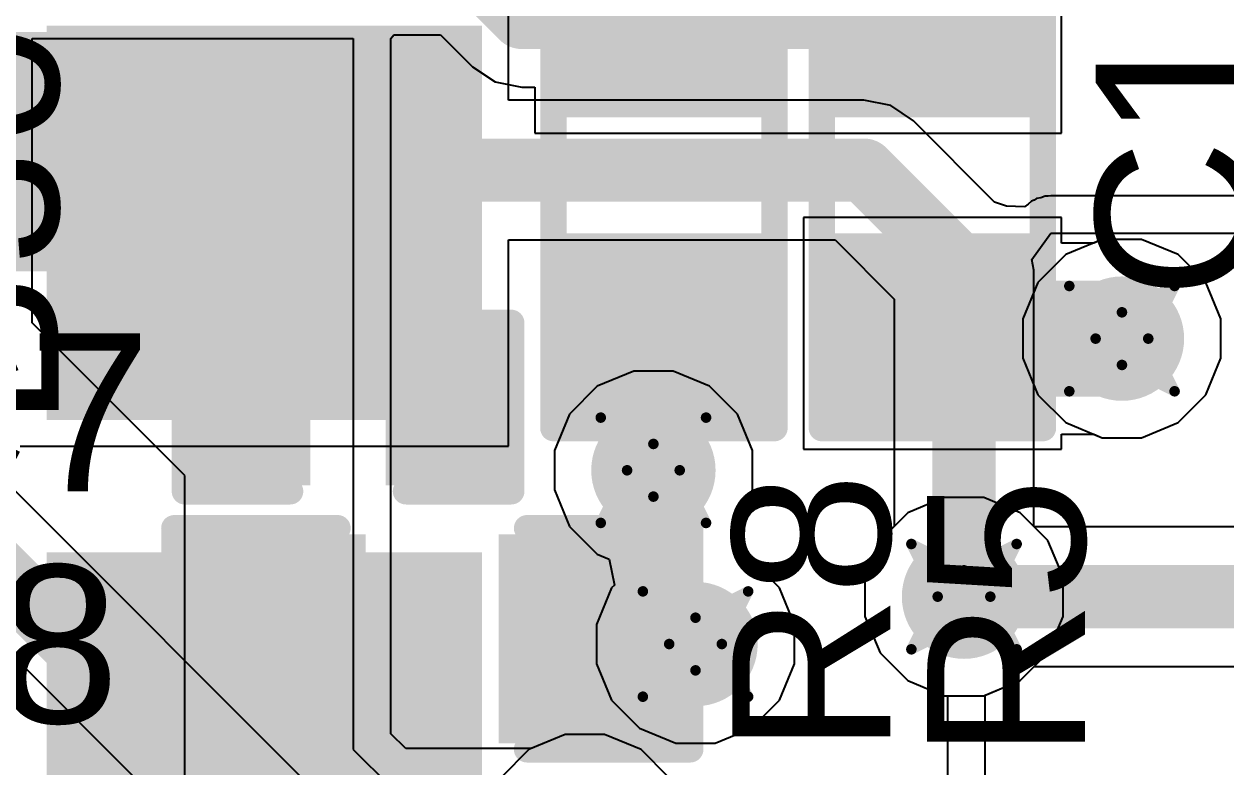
# Model space of a CAD drawing. Header units: inches. Extents: x -6 to 430, y 0 to 90.
# Drawn here: x 6.51 to 12.31, y 11.16 to 14.74 of the extents above; entities that cross this region are included whole.
import ezdxf

# ---------------------------------------------------------------- set-up
doc = ezdxf.new("R2010")
doc.units = ezdxf.units.IN
for name, color, linetype in [('Bottom Layer', 5, 'Continuous'), ('Bottom Overlay', 54, 'Continuous'), ('Bottom Paste', 16, 'Continuous'), ('Bottom Solder', 6, 'Continuous'), ('Drill Drawing', 1, 'Continuous'), ('Layer 1', 16, 'Continuous'), ('Layer 2', 76, 'Continuous'), ('Top Layer', 1, 'Continuous'), ('Top Overlay', 2, 'Continuous'), ('Top Paste', 8, 'Continuous'), ('Top Solder', 216, 'Continuous'), ('Via Holes', 16, 'Continuous')]:
    doc.layers.add(name, color=color, linetype=linetype)
doc.styles.add('Arial', font='', dxfattribs={"height": 0.2})
doc.styles.get('Arial').set_extended_font_data('Arial')

msp = doc.modelspace()

# ---------------------------------------------------------------- hatches: boundary and pattern name
at = {"layer": 'Bottom Layer'}
for points in [[(6.6701, 12.884), (6.6701, 14.684), (8.6701, 14.684), (8.6701, 12.884)], [(4.899, 13.8348), (6.9081, 13.8348), (6.9081, 14.292), (4.899, 14.292)], [(6.6701, 10.344), (6.6701, 12.144), (8.6701, 12.144), (8.6701, 10.344)]]:
    msp.add_hatch(color=5, dxfattribs=at).paths.add_polyline_path(points)
h = msp.add_hatch(color=5, dxfattribs=at)
edge = h.paths.add_edge_path()
edge.add_arc((11.8078, 13.2252), 0.3, 0, 360)
h = msp.add_hatch(color=5, dxfattribs=at)
edge = h.paths.add_edge_path()
edge.add_arc((9.5472, 12.5902), 0.3, 0, 360)
h = msp.add_hatch(color=5, dxfattribs=at)
edge = h.paths.add_edge_path()
edge.add_arc((11.0458, 11.9806), 0.3, 0, 360)
h = msp.add_hatch(color=5, dxfattribs=at)
edge = h.paths.add_edge_path()
edge.add_arc((9.7504, 11.752), 0.3, 0, 360)
at = {"layer": 'Bottom Paste'}
for points in [[(6.6701, 12.884), (6.6701, 14.684), (8.6701, 14.684), (8.6701, 12.884)], [(6.6701, 10.344), (6.6701, 12.144), (8.6701, 12.144), (8.6701, 10.344)]]:
    msp.add_hatch(color=16, dxfattribs=at).paths.add_polyline_path(points)
at = {"layer": 'Bottom Solder'}
for points in [[(6.6193, 12.8332), (6.6193, 14.7348), (8.7209, 14.7348), (8.7209, 12.8332)], [(6.6193, 10.2932), (6.6193, 12.1948), (8.7209, 12.1948), (8.7209, 10.2932)]]:
    msp.add_hatch(color=6, dxfattribs=at).paths.add_polyline_path(points)
at = {"layer": 'Layer 1'}
h = msp.add_hatch(color=16, dxfattribs=at)
edge = h.paths.add_edge_path()
edge.add_arc((11.8078, 13.2252), 0.3, 0, 360)
h = msp.add_hatch(color=16, dxfattribs=at)
edge = h.paths.add_edge_path()
edge.add_arc((9.5472, 12.5902), 0.3, 0, 360)
h = msp.add_hatch(color=16, dxfattribs=at)
edge = h.paths.add_edge_path()
edge.add_arc((11.0458, 11.9806), 0.3, 0, 360)
h = msp.add_hatch(color=16, dxfattribs=at)
edge = h.paths.add_edge_path()
edge.add_arc((9.7504, 11.752), 0.3, 0, 360)
at = {"layer": 'Layer 2'}
h = msp.add_hatch(color=76, dxfattribs=at)
edge = h.paths.add_edge_path()
edge.add_arc((11.8078, 13.2252), 0.3, 0, 360)
h = msp.add_hatch(color=76, dxfattribs=at)
edge = h.paths.add_edge_path()
edge.add_arc((9.5472, 12.5902), 0.3, 0, 360)
h = msp.add_hatch(color=76, dxfattribs=at)
edge = h.paths.add_edge_path()
edge.add_arc((11.0458, 11.9806), 0.3, 0, 360)
h = msp.add_hatch(color=76, dxfattribs=at)
edge = h.paths.add_edge_path()
edge.add_arc((9.7504, 11.752), 0.3, 0, 360)
at = {"layer": 'Top Layer'}
for points in [[(9.1535, 15.1556), (10.0425, 15.1556), (10.0425, 14.3936), (9.1535, 14.3936)], [(10.4489, 15.1556), (11.3379, 15.1556), (11.3379, 14.3936), (10.4489, 14.3936)], [(6.5364, 13.6522), (6.5364, 14.6022), (6.8364, 14.6022), (6.8364, 13.6522)], [(7.0364, 13.6522), (7.0364, 14.6022), (7.3364, 14.6022), (7.3364, 13.6522)], [(9.1535, 13.6316), (10.0425, 13.6316), (10.0425, 12.8696), (9.1535, 12.8696)], [(10.4489, 13.6316), (11.3379, 13.6316), (11.3379, 12.8696), (10.4489, 12.8696)], [(10.6902, 12.9458), (11.8078, 12.9458), (11.8078, 13.5046), (10.6902, 13.5046)], [(7.3755, 12.5775), (7.3755, 13.2125), (7.8327, 13.2125), (7.8327, 12.5775)], [(8.3153, 12.5775), (8.3153, 13.2125), (8.7725, 13.2125), (8.7725, 12.5775)], [(7.3374, 11.3329), (7.3374, 12.2219), (8.0994, 12.2219), (8.0994, 11.3329)], [(8.8614, 11.3329), (8.8614, 12.2219), (9.6234, 12.2219), (9.6234, 11.3329)]]:
    msp.add_hatch(color=1, dxfattribs=at).paths.add_polyline_path(points)
h = msp.add_hatch(color=1, dxfattribs=at)
edge = h.paths.add_edge_path()
edge.add_arc((11.8078, 13.2252), 0.3, 0, 360)
h = msp.add_hatch(color=1, dxfattribs=at)
edge = h.paths.add_edge_path()
edge.add_arc((9.5472, 12.5902), 0.3, 0, 360)
h = msp.add_hatch(color=1, dxfattribs=at)
edge = h.paths.add_edge_path()
edge.add_arc((11.0458, 11.9806), 0.3, 0, 360)
h = msp.add_hatch(color=1, dxfattribs=at)
edge = h.paths.add_edge_path()
edge.add_arc((9.7504, 11.752), 0.3, 0, 360)
at = {"layer": 'Top Paste'}
for points in [[(9.1535, 15.1556), (10.0425, 15.1556), (10.0425, 14.3936), (9.1535, 14.3936)], [(10.4489, 15.1556), (11.3379, 15.1556), (11.3379, 14.3936), (10.4489, 14.3936)], [(6.5364, 13.6522), (6.5364, 14.6022), (6.8364, 14.6022), (6.8364, 13.6522)], [(7.0364, 13.6522), (7.0364, 14.6022), (7.3364, 14.6022), (7.3364, 13.6522)], [(9.1535, 13.6316), (10.0425, 13.6316), (10.0425, 12.8696), (9.1535, 12.8696)], [(10.4489, 13.6316), (11.3379, 13.6316), (11.3379, 12.8696), (10.4489, 12.8696)], [(7.3755, 12.5775), (7.3755, 13.2125), (7.8327, 13.2125), (7.8327, 12.5775)], [(8.3153, 12.5775), (8.3153, 13.2125), (8.7725, 13.2125), (8.7725, 12.5775)], [(7.3374, 11.3329), (7.3374, 12.2219), (8.0994, 12.2219), (8.0994, 11.3329)], [(8.8614, 11.3329), (8.8614, 12.2219), (9.6234, 12.2219), (9.6234, 11.3329)]]:
    msp.add_hatch(color=8, dxfattribs=at).paths.add_polyline_path(points)
at = {"layer": 'Top Solder'}
for points in [[(9.0519, 15.2572), (10.1441, 15.2572), (10.1441, 14.292), (9.0519, 14.292)], [(10.3473, 15.2572), (11.4395, 15.2572), (11.4395, 14.292), (10.3473, 14.292)], [(6.4348, 13.5506), (6.4348, 14.7038), (6.938, 14.7038), (6.938, 13.5506)], [(6.9348, 13.5506), (6.9348, 14.7038), (7.438, 14.7038), (7.438, 13.5506)], [(9.0519, 13.7332), (10.1441, 13.7332), (10.1441, 12.768), (9.0519, 12.768)], [(10.3473, 13.7332), (11.4395, 13.7332), (11.4395, 12.768), (10.3473, 12.768)], [(7.3155, 12.5175), (7.3155, 13.2725), (7.8927, 13.2725), (7.8927, 12.5175)], [(8.2553, 12.5175), (8.2553, 13.2725), (8.8325, 13.2725), (8.8325, 12.5175)], [(7.2774, 11.2729), (7.2774, 12.2819), (8.1594, 12.2819), (8.1594, 11.2729)], [(8.8014, 11.2729), (8.8014, 12.2819), (9.6834, 12.2819), (9.6834, 11.2729)]]:
    msp.add_hatch(color=216, dxfattribs=at).paths.add_polyline_path(points)
at = {"layer": 'Via Holes'}
h = msp.add_hatch(color=7, dxfattribs=at)
edge = h.paths.add_edge_path()
edge.add_arc((11.8078, 13.2252), 0.15, 0, 360)
h = msp.add_hatch(color=7, dxfattribs=at)
edge = h.paths.add_edge_path()
edge.add_arc((9.5472, 12.5902), 0.15, 0, 360)
h = msp.add_hatch(color=7, dxfattribs=at)
edge = h.paths.add_edge_path()
edge.add_arc((11.0458, 11.9806), 0.15, 0, 360)
h = msp.add_hatch(color=7, dxfattribs=at)
edge = h.paths.add_edge_path()
edge.add_arc((9.7504, 11.752), 0.15, 0, 360)

# ---------------------------------------------------------------- linework, layer by layer
at = {"layer": 'Bottom Layer'}
for p, q in [((8.8479, 14.3747), (8.8479, 14.8618)), ((10.5632, 14.3747), (8.8479, 14.3747)), ((10.692, 14.349), (10.5632, 14.3747)), ((10.8013, 14.2761), (10.692, 14.349)), ((11.1935, 13.8838), (10.8013, 14.2761)), ((11.2515, 13.8637), (11.1935, 13.8838)), ((11.3371, 13.8614), (11.2515, 13.8637)), ((11.3551, 13.8734), (11.3371, 13.8614)), ((11.371, 13.8881), (11.3551, 13.8734)), ((11.3842, 13.8929), (11.371, 13.8881)), ((11.3959, 13.9007), (11.3842, 13.8929)), ((11.4171, 13.9049), (11.3959, 13.9007)), ((11.4374, 13.9123), (11.4171, 13.9049)), ((11.4515, 13.9117), (11.4374, 13.9123)), ((11.4652, 13.9145), (11.4515, 13.9117)), ((12.646, 13.9145), (11.4652, 13.9145)), ((8.8479, 12.7062), (8.8479, 13.7013)), ((8.8479, 13.7013), (10.4237, 13.7013)), ((10.4237, 13.7013), (10.7091, 13.4159)), ((11.3724, 13.6062), (11.4652, 13.7332)), ((11.4652, 13.7332), (12.646, 13.7332)), ((11.3825, 13.5554), (11.3724, 13.6062)), ((11.3825, 12.3196), (11.3825, 13.5554)), ((10.7091, 13.4159), (10.7091, 12.3196)), ((6.4923, 12.7062), (8.8479, 12.7062)), ((10.7091, 12.3196), (10.6407, 12.2513)), ((11.4509, 12.2513), (11.3825, 12.3196)), ((10.6407, 12.2513), (10.568, 12.0756)), ((11.5236, 12.0756), (11.4509, 12.2513)), ((10.568, 12.0756), (10.568, 11.8856)), ((11.5236, 11.8856), (11.5236, 12.0756)), ((10.568, 11.8856), (10.6407, 11.7099)), ((11.4509, 11.7099), (11.5236, 11.8856)), ((10.6407, 11.7099), (10.7751, 11.5755)), ((11.3165, 11.5755), (11.4509, 11.7099)), ((10.7751, 11.5755), (10.9508, 11.5028)), ((11.1474, 11.5055), (11.3165, 11.5755)), ((10.9508, 11.5028), (10.9661, 11.5028)), ((10.9661, 11.5028), (10.9661, 6.9803)), ((11.1474, 6.799), (11.1474, 11.5055)), ((9.122, 11.3154), (8.9463, 11.2427)), ((9.312, 11.3154), (9.122, 11.3154)), ((9.4877, 11.2427), (9.312, 11.3154)), ((8.9463, 11.2427), (8.8119, 11.1083)), ((9.6221, 11.1083), (9.4877, 11.2427))]:
    msp.add_line(p, q, dxfattribs=at)
for points in [[(6.9081, 14.038, 0.3048, 0.3048, 0), (10.5632, 14.038, 0.3048, 0.3048, 0)], [(10.5632, 14.038, 0.3048, 0.3048, 0), (11.0458, 13.5554, 0.3048, 0.3048, 0)], [(11.0458, 12.8928, 0.3048, 0.3048, 0), (11.0458, 13.5554, 0.3048, 0.3048, 0)], [(11.0458, 11.9806, 0.3048, 0.3048, 0), (11.0458, 12.8928, 0.3048, 0.3048, 0)]]:
    msp.add_lwpolyline(points, format="xyseb", dxfattribs=at)
for points in [[(6.8319, 14.038, 0.1524, 0.1524, 1), (6.9843, 14.038, 0.1524, 0.1524, 1)], [(10.487, 14.038, 0.1524, 0.1524, 1), (10.6394, 14.038, 0.1524, 0.1524, 1)], [(10.487, 14.038, 0.1524, 0.1524, 1), (10.6394, 14.038, 0.1524, 0.1524, 1)], [(10.9696, 13.5554, 0.1524, 0.1524, 1), (11.122, 13.5554, 0.1524, 0.1524, 1)], [(10.9696, 13.5554, 0.1524, 0.1524, 1), (11.122, 13.5554, 0.1524, 0.1524, 1)], [(10.9696, 12.8928, 0.1524, 0.1524, 1), (11.122, 12.8928, 0.1524, 0.1524, 1)], [(10.9696, 12.8928, 0.1524, 0.1524, 1), (11.122, 12.8928, 0.1524, 0.1524, 1)], [(10.9696, 11.9806, 0.1524, 0.1524, 1), (11.122, 11.9806, 0.1524, 0.1524, 1)]]:
    msp.add_lwpolyline(points, format="xyseb", close=True, dxfattribs=at)
at = {"layer": 'Drill Drawing'}
for points in [[(11.5538, 13.4792, 0.0508, 0.0508, 0), (11.8078, 13.3522, 0.0508, 0.0508, 0)], [(11.5538, 13.4792, 0.0508, 0.0508, 0), (11.6808, 13.2252, 0.0508, 0.0508, 0)], [(11.8078, 13.3522, 0.0508, 0.0508, 0), (12.0618, 13.4792, 0.0508, 0.0508, 0)], [(11.9348, 13.2252, 0.0508, 0.0508, 0), (12.0618, 13.4792, 0.0508, 0.0508, 0)], [(11.5538, 12.9712, 0.0508, 0.0508, 0), (11.6808, 13.2252, 0.0508, 0.0508, 0)], [(11.9348, 13.2252, 0.0508, 0.0508, 0), (12.0618, 12.9712, 0.0508, 0.0508, 0)], [(11.5538, 12.9712, 0.0508, 0.0508, 0), (11.8078, 13.0982, 0.0508, 0.0508, 0)], [(11.8078, 13.0982, 0.0508, 0.0508, 0), (12.0618, 12.9712, 0.0508, 0.0508, 0)], [(9.2932, 12.8442, 0.0508, 0.0508, 0), (9.5472, 12.7172, 0.0508, 0.0508, 0)], [(9.2932, 12.8442, 0.0508, 0.0508, 0), (9.4202, 12.5902, 0.0508, 0.0508, 0)], [(9.5472, 12.7172, 0.0508, 0.0508, 0), (9.8012, 12.8442, 0.0508, 0.0508, 0)], [(9.6742, 12.5902, 0.0508, 0.0508, 0), (9.8012, 12.8442, 0.0508, 0.0508, 0)], [(9.2932, 12.3362, 0.0508, 0.0508, 0), (9.4202, 12.5902, 0.0508, 0.0508, 0)], [(9.6742, 12.5902, 0.0508, 0.0508, 0), (9.8012, 12.3362, 0.0508, 0.0508, 0)], [(9.2932, 12.3362, 0.0508, 0.0508, 0), (9.5472, 12.4632, 0.0508, 0.0508, 0)], [(9.5472, 12.4632, 0.0508, 0.0508, 0), (9.8012, 12.3362, 0.0508, 0.0508, 0)], [(10.7918, 12.2346, 0.0508, 0.0508, 0), (11.0458, 12.1076, 0.0508, 0.0508, 0)], [(10.7918, 12.2346, 0.0508, 0.0508, 0), (10.9188, 11.9806, 0.0508, 0.0508, 0)], [(11.0458, 12.1076, 0.0508, 0.0508, 0), (11.2998, 12.2346, 0.0508, 0.0508, 0)], [(11.1728, 11.9806, 0.0508, 0.0508, 0), (11.2998, 12.2346, 0.0508, 0.0508, 0)], [(9.4964, 12.006, 0.0508, 0.0508, 0), (9.7504, 11.879, 0.0508, 0.0508, 0)], [(9.4964, 12.006, 0.0508, 0.0508, 0), (9.6234, 11.752, 0.0508, 0.0508, 0)], [(9.7504, 11.879, 0.0508, 0.0508, 0), (10.0044, 12.006, 0.0508, 0.0508, 0)], [(9.8774, 11.752, 0.0508, 0.0508, 0), (10.0044, 12.006, 0.0508, 0.0508, 0)], [(10.7918, 11.7266, 0.0508, 0.0508, 0), (10.9188, 11.9806, 0.0508, 0.0508, 0)], [(11.1728, 11.9806, 0.0508, 0.0508, 0), (11.2998, 11.7266, 0.0508, 0.0508, 0)], [(10.7918, 11.7266, 0.0508, 0.0508, 0), (11.0458, 11.8536, 0.0508, 0.0508, 0)], [(11.0458, 11.8536, 0.0508, 0.0508, 0), (11.2998, 11.7266, 0.0508, 0.0508, 0)], [(9.4964, 11.498, 0.0508, 0.0508, 0), (9.6234, 11.752, 0.0508, 0.0508, 0)], [(9.8774, 11.752, 0.0508, 0.0508, 0), (10.0044, 11.498, 0.0508, 0.0508, 0)], [(9.4964, 11.498, 0.0508, 0.0508, 0), (9.7504, 11.625, 0.0508, 0.0508, 0)], [(9.7504, 11.625, 0.0508, 0.0508, 0), (10.0044, 11.498, 0.0508, 0.0508, 0)]]:
    msp.add_lwpolyline(points, format="xyseb", dxfattribs=at)
for points in [[(11.5411, 13.4792, 0.0254, 0.0254, 1), (11.5665, 13.4792, 0.0254, 0.0254, 1)], [(11.5411, 13.4792, 0.0254, 0.0254, 1), (11.5665, 13.4792, 0.0254, 0.0254, 1)], [(12.0491, 13.4792, 0.0254, 0.0254, 1), (12.0745, 13.4792, 0.0254, 0.0254, 1)], [(12.0491, 13.4792, 0.0254, 0.0254, 1), (12.0745, 13.4792, 0.0254, 0.0254, 1)], [(11.7951, 13.3522, 0.0254, 0.0254, 1), (11.8205, 13.3522, 0.0254, 0.0254, 1)], [(11.7951, 13.3522, 0.0254, 0.0254, 1), (11.8205, 13.3522, 0.0254, 0.0254, 1)], [(11.6681, 13.2252, 0.0254, 0.0254, 1), (11.6935, 13.2252, 0.0254, 0.0254, 1)], [(11.6681, 13.2252, 0.0254, 0.0254, 1), (11.6935, 13.2252, 0.0254, 0.0254, 1)], [(11.9221, 13.2252, 0.0254, 0.0254, 1), (11.9475, 13.2252, 0.0254, 0.0254, 1)], [(11.9221, 13.2252, 0.0254, 0.0254, 1), (11.9475, 13.2252, 0.0254, 0.0254, 1)], [(11.7951, 13.0982, 0.0254, 0.0254, 1), (11.8205, 13.0982, 0.0254, 0.0254, 1)], [(11.7951, 13.0982, 0.0254, 0.0254, 1), (11.8205, 13.0982, 0.0254, 0.0254, 1)], [(11.5411, 12.9712, 0.0254, 0.0254, 1), (11.5665, 12.9712, 0.0254, 0.0254, 1)], [(11.5411, 12.9712, 0.0254, 0.0254, 1), (11.5665, 12.9712, 0.0254, 0.0254, 1)], [(12.0491, 12.9712, 0.0254, 0.0254, 1), (12.0745, 12.9712, 0.0254, 0.0254, 1)], [(12.0491, 12.9712, 0.0254, 0.0254, 1), (12.0745, 12.9712, 0.0254, 0.0254, 1)], [(9.2805, 12.8442, 0.0254, 0.0254, 1), (9.3059, 12.8442, 0.0254, 0.0254, 1)], [(9.2805, 12.8442, 0.0254, 0.0254, 1), (9.3059, 12.8442, 0.0254, 0.0254, 1)], [(9.7885, 12.8442, 0.0254, 0.0254, 1), (9.8139, 12.8442, 0.0254, 0.0254, 1)], [(9.7885, 12.8442, 0.0254, 0.0254, 1), (9.8139, 12.8442, 0.0254, 0.0254, 1)], [(9.5345, 12.7172, 0.0254, 0.0254, 1), (9.5599, 12.7172, 0.0254, 0.0254, 1)], [(9.5345, 12.7172, 0.0254, 0.0254, 1), (9.5599, 12.7172, 0.0254, 0.0254, 1)], [(9.4075, 12.5902, 0.0254, 0.0254, 1), (9.4329, 12.5902, 0.0254, 0.0254, 1)], [(9.4075, 12.5902, 0.0254, 0.0254, 1), (9.4329, 12.5902, 0.0254, 0.0254, 1)], [(9.6615, 12.5902, 0.0254, 0.0254, 1), (9.6869, 12.5902, 0.0254, 0.0254, 1)], [(9.6615, 12.5902, 0.0254, 0.0254, 1), (9.6869, 12.5902, 0.0254, 0.0254, 1)], [(9.5345, 12.4632, 0.0254, 0.0254, 1), (9.5599, 12.4632, 0.0254, 0.0254, 1)], [(9.5345, 12.4632, 0.0254, 0.0254, 1), (9.5599, 12.4632, 0.0254, 0.0254, 1)], [(9.2805, 12.3362, 0.0254, 0.0254, 1), (9.3059, 12.3362, 0.0254, 0.0254, 1)], [(9.2805, 12.3362, 0.0254, 0.0254, 1), (9.3059, 12.3362, 0.0254, 0.0254, 1)], [(9.7885, 12.3362, 0.0254, 0.0254, 1), (9.8139, 12.3362, 0.0254, 0.0254, 1)], [(9.7885, 12.3362, 0.0254, 0.0254, 1), (9.8139, 12.3362, 0.0254, 0.0254, 1)], [(10.7791, 12.2346, 0.0254, 0.0254, 1), (10.8045, 12.2346, 0.0254, 0.0254, 1)], [(10.7791, 12.2346, 0.0254, 0.0254, 1), (10.8045, 12.2346, 0.0254, 0.0254, 1)], [(11.2871, 12.2346, 0.0254, 0.0254, 1), (11.3125, 12.2346, 0.0254, 0.0254, 1)], [(11.2871, 12.2346, 0.0254, 0.0254, 1), (11.3125, 12.2346, 0.0254, 0.0254, 1)], [(11.0331, 12.1076, 0.0254, 0.0254, 1), (11.0585, 12.1076, 0.0254, 0.0254, 1)], [(11.0331, 12.1076, 0.0254, 0.0254, 1), (11.0585, 12.1076, 0.0254, 0.0254, 1)], [(9.4837, 12.006, 0.0254, 0.0254, 1), (9.5091, 12.006, 0.0254, 0.0254, 1)], [(9.4837, 12.006, 0.0254, 0.0254, 1), (9.5091, 12.006, 0.0254, 0.0254, 1)], [(9.9917, 12.006, 0.0254, 0.0254, 1), (10.0171, 12.006, 0.0254, 0.0254, 1)], [(9.9917, 12.006, 0.0254, 0.0254, 1), (10.0171, 12.006, 0.0254, 0.0254, 1)], [(10.9061, 11.9806, 0.0254, 0.0254, 1), (10.9315, 11.9806, 0.0254, 0.0254, 1)], [(10.9061, 11.9806, 0.0254, 0.0254, 1), (10.9315, 11.9806, 0.0254, 0.0254, 1)], [(11.1601, 11.9806, 0.0254, 0.0254, 1), (11.1855, 11.9806, 0.0254, 0.0254, 1)], [(11.1601, 11.9806, 0.0254, 0.0254, 1), (11.1855, 11.9806, 0.0254, 0.0254, 1)], [(9.7377, 11.879, 0.0254, 0.0254, 1), (9.7631, 11.879, 0.0254, 0.0254, 1)], [(9.7377, 11.879, 0.0254, 0.0254, 1), (9.7631, 11.879, 0.0254, 0.0254, 1)], [(11.0331, 11.8536, 0.0254, 0.0254, 1), (11.0585, 11.8536, 0.0254, 0.0254, 1)], [(11.0331, 11.8536, 0.0254, 0.0254, 1), (11.0585, 11.8536, 0.0254, 0.0254, 1)], [(9.6107, 11.752, 0.0254, 0.0254, 1), (9.6361, 11.752, 0.0254, 0.0254, 1)], [(9.6107, 11.752, 0.0254, 0.0254, 1), (9.6361, 11.752, 0.0254, 0.0254, 1)], [(9.8647, 11.752, 0.0254, 0.0254, 1), (9.8901, 11.752, 0.0254, 0.0254, 1)], [(9.8647, 11.752, 0.0254, 0.0254, 1), (9.8901, 11.752, 0.0254, 0.0254, 1)], [(10.7791, 11.7266, 0.0254, 0.0254, 1), (10.8045, 11.7266, 0.0254, 0.0254, 1)], [(10.7791, 11.7266, 0.0254, 0.0254, 1), (10.8045, 11.7266, 0.0254, 0.0254, 1)], [(11.2871, 11.7266, 0.0254, 0.0254, 1), (11.3125, 11.7266, 0.0254, 0.0254, 1)], [(11.2871, 11.7266, 0.0254, 0.0254, 1), (11.3125, 11.7266, 0.0254, 0.0254, 1)], [(9.7377, 11.625, 0.0254, 0.0254, 1), (9.7631, 11.625, 0.0254, 0.0254, 1)], [(9.7377, 11.625, 0.0254, 0.0254, 1), (9.7631, 11.625, 0.0254, 0.0254, 1)], [(9.4837, 11.498, 0.0254, 0.0254, 1), (9.5091, 11.498, 0.0254, 0.0254, 1)], [(9.4837, 11.498, 0.0254, 0.0254, 1), (9.5091, 11.498, 0.0254, 0.0254, 1)], [(9.9917, 11.498, 0.0254, 0.0254, 1), (10.0171, 11.498, 0.0254, 0.0254, 1)], [(9.9917, 11.498, 0.0254, 0.0254, 1), (10.0171, 11.498, 0.0254, 0.0254, 1)]]:
    msp.add_lwpolyline(points, format="xyseb", close=True, dxfattribs=at)
at = {"layer": 'Layer 1'}
for p, q in [((11.7128, 13.703), (11.5371, 13.6303)), ((11.9028, 13.703), (11.7128, 13.703)), ((12.0785, 13.6303), (11.9028, 13.703)), ((11.5371, 13.6303), (11.4027, 13.4959)), ((12.2129, 13.4959), (12.0785, 13.6303)), ((11.4027, 13.4959), (11.33, 13.3202)), ((12.2856, 13.3202), (12.2129, 13.4959)), ((11.33, 13.3202), (11.33, 13.1302)), ((12.2856, 13.1302), (12.2856, 13.3202)), ((11.33, 13.1302), (11.4027, 12.9545)), ((12.2129, 12.9545), (12.2856, 13.1302)), ((11.4027, 12.9545), (11.5371, 12.8201)), ((12.0785, 12.8201), (12.2129, 12.9545)), ((11.5371, 12.8201), (11.7128, 12.7474)), ((11.9028, 12.7474), (12.0785, 12.8201)), ((11.7128, 12.7474), (11.9028, 12.7474)), ((8.6238, 10.3351), (6.4466, 12.5122)), ((10.9508, 12.4584), (10.7751, 12.3857)), ((11.1408, 12.4584), (10.9508, 12.4584)), ((11.3165, 12.3857), (11.1408, 12.4584)), ((10.7751, 12.3857), (10.6407, 12.2513)), ((11.4509, 12.2513), (11.3165, 12.3857)), ((10.6407, 12.2513), (10.568, 12.0756)), ((11.5236, 12.0756), (11.4509, 12.2513)), ((10.568, 12.0756), (10.568, 11.8856)), ((11.5236, 11.8856), (11.5236, 12.0756)), ((6.1272, 12.0259), (8.3044, 9.8488)), ((10.568, 11.8856), (10.6407, 11.7099)), ((11.4509, 11.7099), (11.5236, 11.8856)), ((10.6407, 11.7099), (10.7751, 11.5755)), ((11.3165, 11.5755), (11.4509, 11.7099)), ((10.7751, 11.5755), (10.9508, 11.5028)), ((11.1408, 11.5028), (11.3165, 11.5755)), ((10.9508, 11.5028), (11.1408, 11.5028)), ((9.122, 11.3154), (8.9463, 11.2427)), ((9.312, 11.3154), (9.122, 11.3154)), ((9.4877, 11.2427), (9.312, 11.3154)), ((8.9463, 11.2427), (8.8119, 11.1083)), ((9.6221, 11.1083), (9.4877, 11.2427))]:
    msp.add_line(p, q, dxfattribs=at)
msp.add_lwpolyline([(6.2452, 12.3108, 0.2032, 0.2032, 0), (8.5058, 10.0502, 0.2032, 0.2032, 0)], format="xyseb", dxfattribs=at)
at = {"layer": 'Layer 2'}
for p, q in [((11.7128, 13.703), (11.5371, 13.6303)), ((11.9028, 13.703), (11.7128, 13.703)), ((12.0785, 13.6303), (11.9028, 13.703)), ((11.5371, 13.6303), (11.4027, 13.4959)), ((12.2129, 13.4959), (12.0785, 13.6303)), ((11.4027, 13.4959), (11.33, 13.3202)), ((12.2856, 13.3202), (12.2129, 13.4959)), ((11.33, 13.3202), (11.33, 13.1302)), ((12.2856, 13.1302), (12.2856, 13.3202)), ((11.33, 13.1302), (11.4027, 12.9545)), ((12.2129, 12.9545), (12.2856, 13.1302)), ((9.4522, 13.068), (9.2765, 12.9953)), ((9.6422, 13.068), (9.4522, 13.068)), ((9.8179, 12.9953), (9.6422, 13.068)), ((9.2765, 12.9953), (9.1421, 12.8609)), ((9.9523, 12.8609), (9.8179, 12.9953)), ((11.4027, 12.9545), (11.5371, 12.8201)), ((12.0785, 12.8201), (12.2129, 12.9545)), ((9.1421, 12.8609), (9.0694, 12.6852)), ((10.025, 12.6852), (9.9523, 12.8609)), ((11.5371, 12.8201), (11.7128, 12.7474)), ((11.9028, 12.7474), (12.0785, 12.8201)), ((11.7128, 12.7474), (11.9028, 12.7474)), ((9.0694, 12.6852), (9.0694, 12.4952)), ((10.025, 12.4952), (10.025, 12.6852)), ((9.0694, 12.4952), (9.1421, 12.3195)), ((9.9523, 12.3195), (10.025, 12.4952)), ((10.9508, 12.4584), (10.7751, 12.3857)), ((11.1408, 12.4584), (10.9508, 12.4584)), ((11.3165, 12.3857), (11.1408, 12.4584)), ((10.7751, 12.3857), (10.6407, 12.2513)), ((11.4509, 12.2513), (11.3165, 12.3857)), ((9.1421, 12.3195), (9.2765, 12.1851)), ((9.9383, 12.3056), (9.9523, 12.3195)), ((9.9631, 12.1811), (9.9383, 12.3056)), ((10.6407, 12.2513), (10.568, 12.0756)), ((11.5236, 12.0756), (11.4509, 12.2513)), ((9.2765, 12.1851), (9.3345, 12.1611)), ((10.0211, 12.1571), (9.9631, 12.1811)), ((9.3345, 12.1611), (9.3593, 12.0366)), ((10.1555, 12.0227), (10.0211, 12.1571)), ((10.568, 12.0756), (10.568, 11.8856)), ((11.5236, 11.8856), (11.5236, 12.0756)), ((9.3453, 12.0227), (9.2726, 11.847)), ((9.3593, 12.0366), (9.3453, 12.0227)), ((10.2282, 11.847), (10.1555, 12.0227)), ((9.2726, 11.847), (9.2726, 11.657)), ((10.2282, 11.657), (10.2282, 11.847)), ((10.568, 11.8856), (10.6407, 11.7099)), ((11.4509, 11.7099), (11.5236, 11.8856)), ((9.2726, 11.657), (9.3453, 11.4813)), ((10.1555, 11.4813), (10.2282, 11.657)), ((10.6407, 11.7099), (10.7751, 11.5755)), ((11.3165, 11.5755), (11.4509, 11.7099)), ((10.7751, 11.5755), (10.9508, 11.5028)), ((11.1408, 11.5028), (11.3165, 11.5755)), ((10.9508, 11.5028), (11.1408, 11.5028)), ((9.3453, 11.4813), (9.4797, 11.3469)), ((10.0211, 11.3469), (10.1555, 11.4813)), ((9.4797, 11.3469), (9.6554, 11.2742)), ((9.8454, 11.2742), (10.0211, 11.3469)), ((9.6554, 11.2742), (9.8454, 11.2742))]:
    msp.add_line(p, q, dxfattribs=at)
at = {"layer": 'Top Layer'}
for p, q in [((11.5157, 14.2158), (11.5157, 15.3334)), ((6.55, 13.3014), (6.55, 14.673)), ((6.55, 14.673), (8.0994, 14.673)), ((8.0994, 14.673), (8.0994, 11.244)), ((8.2807, 14.673), (8.2951, 14.6905)), ((8.2807, 11.3191), (8.2807, 14.673)), ((8.2951, 14.6905), (8.5201, 14.6905)), ((8.5201, 14.6905), (8.6741, 14.5365)), ((8.6741, 14.5365), (8.7834, 14.4636)), ((8.7834, 14.4636), (8.9122, 14.4379)), ((8.9122, 14.4379), (8.9757, 14.4379)), ((8.9757, 14.4379), (8.9757, 14.2158)), ((8.9757, 14.2158), (10.2203, 14.2158)), ((10.2203, 14.2158), (10.2203, 14.2158)), ((10.2203, 14.2158), (10.2711, 14.2158)), ((10.2711, 14.2158), (10.2711, 14.2158)), ((10.2711, 14.2158), (11.5157, 14.2158)), ((11.5157, 13.8094), (10.2711, 13.8094)), ((10.2711, 13.8094), (10.2711, 12.6918)), ((11.5157, 13.6859), (11.5157, 13.8094)), ((11.6714, 13.6859), (11.5157, 13.6859)), ((11.7128, 13.703), (11.6714, 13.6859)), ((11.9028, 13.703), (11.7128, 13.703)), ((12.0785, 13.6303), (11.9028, 13.703)), ((12.2129, 13.4959), (12.0785, 13.6303)), ((12.2856, 13.3202), (12.2129, 13.4959)), ((7.2866, 12.5648), (6.55, 13.3014)), ((12.2856, 13.1302), (12.2856, 13.3202)), ((12.2129, 12.9545), (12.2856, 13.1302)), ((12.0785, 12.8201), (12.2129, 12.9545)), ((11.9028, 12.7474), (12.0785, 12.8201)), ((11.5157, 12.6918), (11.5157, 12.7645)), ((11.5157, 12.7645), (11.6714, 12.7645)), ((11.6714, 12.7645), (11.7128, 12.7474)), ((11.7128, 12.7474), (11.9028, 12.7474)), ((10.2711, 12.6918), (11.5157, 12.6918)), ((7.2866, 11.0154), (7.2866, 12.5648)), ((10.9508, 12.4584), (10.7751, 12.3857)), ((11.1408, 12.4584), (10.9508, 12.4584)), ((11.3165, 12.3857), (11.1408, 12.4584)), ((10.7751, 12.3857), (10.6407, 12.2513)), ((11.3848, 12.3173), (11.3165, 12.3857)), ((21.8283, 12.3173), (11.3848, 12.3173)), ((10.6407, 12.2513), (10.568, 12.0756)), ((10.568, 12.0756), (10.568, 11.8856)), ((10.568, 11.8856), (10.6407, 11.7099)), ((10.6407, 11.7099), (10.7751, 11.5755)), ((11.3165, 11.5755), (11.3848, 11.6439)), ((11.3848, 11.6439), (21.9678, 11.6439)), ((10.7751, 11.5755), (10.9508, 11.5028)), ((11.1408, 11.5028), (11.3165, 11.5755)), ((10.9508, 11.5028), (11.1408, 11.5028)), ((8.3523, 11.2475), (8.2807, 11.3191)), ((9.122, 11.3154), (8.958, 11.2475)), ((9.312, 11.3154), (9.122, 11.3154)), ((9.4877, 11.2427), (9.312, 11.3154)), ((8.0994, 11.244), (8.2772, 11.0662)), ((8.958, 11.2475), (8.3523, 11.2475)), ((9.6221, 11.1083), (9.4877, 11.2427))]:
    msp.add_line(p, q, dxfattribs=at)
for points in [[(8.6596, 15.0272, 0.3048, 0.3048, 0), (8.9122, 14.7746, 0.3048, 0.3048, 0)], [(8.9122, 14.7746, 0.3048, 0.3048, 0), (9.598, 14.7746, 0.3048, 0.3048, 0)], [(9.598, 14.7746, 0.3048, 0.3048, 0), (10.8934, 14.7746, 0.3048, 0.3048, 0)], [(9.5472, 13.1998, 0.3048, 0.3048, 0), (9.598, 13.2506, 0.3048, 0.3048, 0)], [(9.5472, 12.5902, 0.3048, 0.3048, 0), (9.5472, 13.1998, 0.3048, 0.3048, 0)], [(6.1864, 12.3108, 0.3048, 0.3048, 0), (6.7786, 11.7186, 0.3048, 0.3048, 0)], [(11.0458, 11.9806, 0.3048, 0.3048, 0), (21.9678, 11.9806, 0.3048, 0.3048, 0)], [(9.725, 11.7266, 0.3048, 0.3048, 0), (9.7504, 11.752, 0.3048, 0.3048, 0)], [(6.7786, 10.7106, 0.3048, 0.3048, 0), (6.7786, 11.7186, 0.3048, 0.3048, 0)], [(9.2424, 11.7266, 0.3048, 0.3048, 0), (9.725, 11.7266, 0.3048, 0.3048, 0)]]:
    msp.add_lwpolyline(points, format="xyseb", dxfattribs=at)
for points in [[(8.836, 14.7746, 0.1524, 0.1524, 1), (8.9884, 14.7746, 0.1524, 0.1524, 1)], [(8.836, 14.7746, 0.1524, 0.1524, 1), (8.9884, 14.7746, 0.1524, 0.1524, 1)], [(9.5218, 14.7746, 0.1524, 0.1524, 1), (9.6742, 14.7746, 0.1524, 0.1524, 1)], [(9.5218, 14.7746, 0.1524, 0.1524, 1), (9.6742, 14.7746, 0.1524, 0.1524, 1)], [(10.8172, 14.7746, 0.1524, 0.1524, 1), (10.9696, 14.7746, 0.1524, 0.1524, 1)], [(9.5218, 13.2506, 0.1524, 0.1524, 1), (9.6742, 13.2506, 0.1524, 0.1524, 1)], [(9.471, 13.1998, 0.1524, 0.1524, 1), (9.6234, 13.1998, 0.1524, 0.1524, 1)], [(9.471, 13.1998, 0.1524, 0.1524, 1), (9.6234, 13.1998, 0.1524, 0.1524, 1)], [(9.471, 12.5902, 0.1524, 0.1524, 1), (9.6234, 12.5902, 0.1524, 0.1524, 1)], [(10.9696, 11.9806, 0.1524, 0.1524, 1), (11.122, 11.9806, 0.1524, 0.1524, 1)], [(9.6742, 11.752, 0.1524, 0.1524, 1), (9.8266, 11.752, 0.1524, 0.1524, 1)], [(6.7024, 11.7186, 0.1524, 0.1524, 1), (6.8548, 11.7186, 0.1524, 0.1524, 1)], [(6.7024, 11.7186, 0.1524, 0.1524, 1), (6.8548, 11.7186, 0.1524, 0.1524, 1)], [(9.1662, 11.7266, 0.1524, 0.1524, 1), (9.3186, 11.7266, 0.1524, 0.1524, 1)], [(9.6488, 11.7266, 0.1524, 0.1524, 1), (9.8012, 11.7266, 0.1524, 0.1524, 1)], [(9.6488, 11.7266, 0.1524, 0.1524, 1), (9.8012, 11.7266, 0.1524, 0.1524, 1)]]:
    msp.add_lwpolyline(points, format="xyseb", close=True, dxfattribs=at)
at = {"layer": 'Top Overlay'}
for points in [[(9.0646, 12.7934, 0.127, 0.127, 0), (9.0646, 15.2318, 0.127, 0.127, 0)], [(10.1314, 12.7934, 0.127, 0.127, 0), (10.1314, 15.2318, 0.127, 0.127, 0)], [(10.36, 12.7934, 0.127, 0.127, 0), (10.36, 15.2318, 0.127, 0.127, 0)], [(11.4268, 12.7934, 0.127, 0.127, 0), (11.4268, 15.2318, 0.127, 0.127, 0)], [(8.2264, 13.9872, 0.127, 0.127, 0), (8.2264, 14.6222, 0.127, 0.127, 0)], [(7.5914, 13.9872, 0.127, 0.127, 0), (8.2264, 13.9872, 0.127, 0.127, 0)], [(7.2866, 12.4886, 0.127, 0.127, 0), (7.2866, 13.3014, 0.127, 0.127, 0)], [(7.2866, 13.3014, 0.127, 0.127, 0), (7.7946, 13.3014, 0.127, 0.127, 0)], [(8.3534, 13.3014, 0.127, 0.127, 0), (8.8614, 13.3014, 0.127, 0.127, 0)], [(8.8614, 12.4886, 0.127, 0.127, 0), (8.8614, 13.3014, 0.127, 0.127, 0)], [(9.0646, 12.7934, 0.127, 0.127, 0), (10.1314, 12.7934, 0.127, 0.127, 0)], [(10.36, 12.7934, 0.127, 0.127, 0), (11.4268, 12.7934, 0.127, 0.127, 0)], [(7.2866, 12.4886, 0.127, 0.127, 0), (7.7946, 12.4886, 0.127, 0.127, 0)], [(8.3534, 12.4886, 0.127, 0.127, 0), (8.8614, 12.4886, 0.127, 0.127, 0)], [(7.2358, 11.244, 0.127, 0.127, 0), (7.2358, 12.3108, 0.127, 0.127, 0)], [(7.2358, 12.3108, 0.127, 0.127, 0), (8.0232, 12.3108, 0.127, 0.127, 0)], [(8.9376, 12.3108, 0.127, 0.127, 0), (9.725, 12.3108, 0.127, 0.127, 0)], [(9.725, 11.244, 0.127, 0.127, 0), (9.725, 12.3108, 0.127, 0.127, 0)], [(7.2358, 11.244, 0.127, 0.127, 0), (8.0232, 11.244, 0.127, 0.127, 0)], [(8.9376, 11.244, 0.127, 0.127, 0), (9.725, 11.244, 0.127, 0.127, 0)]]:
    msp.add_lwpolyline(points, format="xyseb", dxfattribs=at)
for points in [[(8.1946, 14.6222, 0.0635, 0.0635, 1), (8.2581, 14.6222, 0.0635, 0.0635, 1)], [(7.5596, 13.9872, 0.0635, 0.0635, 1), (7.6231, 13.9872, 0.0635, 0.0635, 1)], [(8.1946, 13.9872, 0.0635, 0.0635, 1), (8.2581, 13.9872, 0.0635, 0.0635, 1)], [(8.1946, 13.9872, 0.0635, 0.0635, 1), (8.2581, 13.9872, 0.0635, 0.0635, 1)], [(7.2548, 13.3014, 0.0635, 0.0635, 1), (7.3183, 13.3014, 0.0635, 0.0635, 1)], [(7.2548, 13.3014, 0.0635, 0.0635, 1), (7.3183, 13.3014, 0.0635, 0.0635, 1)], [(7.7628, 13.3014, 0.0635, 0.0635, 1), (7.8263, 13.3014, 0.0635, 0.0635, 1)], [(8.3216, 13.3014, 0.0635, 0.0635, 1), (8.3851, 13.3014, 0.0635, 0.0635, 1)], [(8.8296, 13.3014, 0.0635, 0.0635, 1), (8.8931, 13.3014, 0.0635, 0.0635, 1)], [(8.8296, 13.3014, 0.0635, 0.0635, 1), (8.8931, 13.3014, 0.0635, 0.0635, 1)], [(9.0328, 12.7934, 0.0635, 0.0635, 1), (9.0963, 12.7934, 0.0635, 0.0635, 1)], [(9.0328, 12.7934, 0.0635, 0.0635, 1), (9.0963, 12.7934, 0.0635, 0.0635, 1)], [(10.0996, 12.7934, 0.0635, 0.0635, 1), (10.1631, 12.7934, 0.0635, 0.0635, 1)], [(10.0996, 12.7934, 0.0635, 0.0635, 1), (10.1631, 12.7934, 0.0635, 0.0635, 1)], [(10.3282, 12.7934, 0.0635, 0.0635, 1), (10.3917, 12.7934, 0.0635, 0.0635, 1)], [(10.3282, 12.7934, 0.0635, 0.0635, 1), (10.3917, 12.7934, 0.0635, 0.0635, 1)], [(11.395, 12.7934, 0.0635, 0.0635, 1), (11.4585, 12.7934, 0.0635, 0.0635, 1)], [(11.395, 12.7934, 0.0635, 0.0635, 1), (11.4585, 12.7934, 0.0635, 0.0635, 1)], [(7.2548, 12.4886, 0.0635, 0.0635, 1), (7.3183, 12.4886, 0.0635, 0.0635, 1)], [(7.2548, 12.4886, 0.0635, 0.0635, 1), (7.3183, 12.4886, 0.0635, 0.0635, 1)], [(7.7628, 12.4886, 0.0635, 0.0635, 1), (7.8263, 12.4886, 0.0635, 0.0635, 1)], [(8.3216, 12.4886, 0.0635, 0.0635, 1), (8.3851, 12.4886, 0.0635, 0.0635, 1)], [(8.8296, 12.4886, 0.0635, 0.0635, 1), (8.8931, 12.4886, 0.0635, 0.0635, 1)], [(8.8296, 12.4886, 0.0635, 0.0635, 1), (8.8931, 12.4886, 0.0635, 0.0635, 1)], [(7.204, 12.3108, 0.0635, 0.0635, 1), (7.2675, 12.3108, 0.0635, 0.0635, 1)], [(7.204, 12.3108, 0.0635, 0.0635, 1), (7.2675, 12.3108, 0.0635, 0.0635, 1)], [(7.9914, 12.3108, 0.0635, 0.0635, 1), (8.0549, 12.3108, 0.0635, 0.0635, 1)], [(8.9058, 12.3108, 0.0635, 0.0635, 1), (8.9693, 12.3108, 0.0635, 0.0635, 1)], [(9.6932, 12.3108, 0.0635, 0.0635, 1), (9.7567, 12.3108, 0.0635, 0.0635, 1)], [(9.6932, 12.3108, 0.0635, 0.0635, 1), (9.7567, 12.3108, 0.0635, 0.0635, 1)], [(7.204, 11.244, 0.0635, 0.0635, 1), (7.2675, 11.244, 0.0635, 0.0635, 1)], [(7.204, 11.244, 0.0635, 0.0635, 1), (7.2675, 11.244, 0.0635, 0.0635, 1)], [(7.9914, 11.244, 0.0635, 0.0635, 1), (8.0549, 11.244, 0.0635, 0.0635, 1)], [(8.9058, 11.244, 0.0635, 0.0635, 1), (8.9693, 11.244, 0.0635, 0.0635, 1)], [(9.6932, 11.244, 0.0635, 0.0635, 1), (9.7567, 11.244, 0.0635, 0.0635, 1)], [(9.6932, 11.244, 0.0635, 0.0635, 1), (9.7567, 11.244, 0.0635, 0.0635, 1)]]:
    msp.add_lwpolyline(points, format="xyseb", close=True, dxfattribs=at)

# ---------------------------------------------------------------- texts
at = {"layer": 'Bottom Overlay', "style": 'Arial', "text_generation_flag": 2}
msp.add_text('R30', height=0.762, rotation=270, dxfattribs=at).set_placement((5.9151, 12.7937))
at = {"layer": 'Top Overlay', "style": 'Arial'}
for s, p in [('C13', (12.4427, 13.416)), ('R8', (10.6901, 11.2188)), ('R5', (11.6299, 11.1934))]:
    msp.add_text(s, height=0.762, rotation=90, dxfattribs=at).set_placement(p)
for s, p in [('C7', (5.7628, 12.4887)), ('C8', (5.6104, 11.3711))]:
    msp.add_text(s, height=0.762, dxfattribs=at).set_placement(p)

doc.saveas('drawing.dxf')
